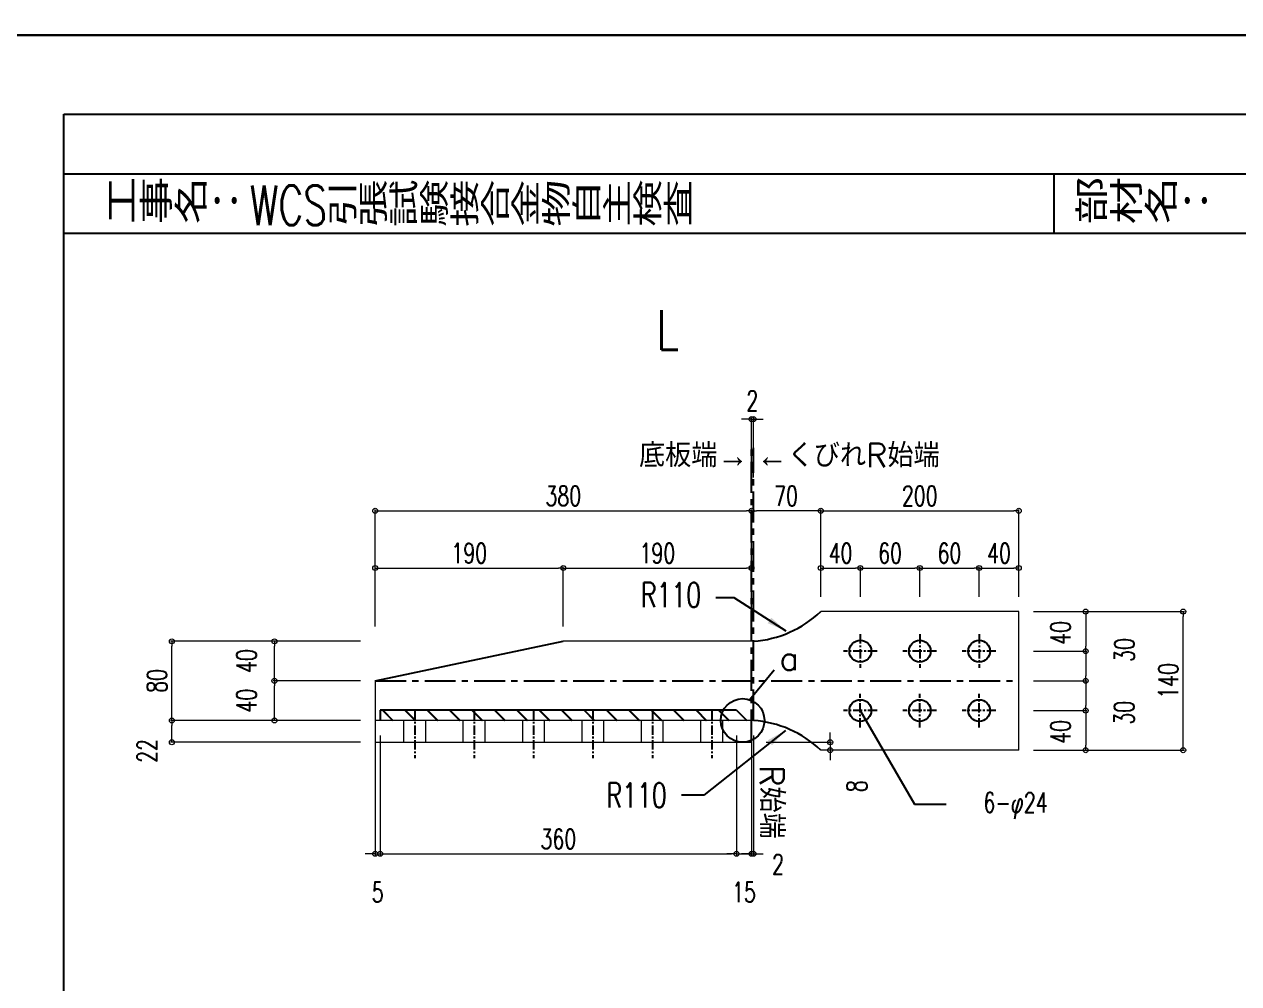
# Model space of a CAD drawing. Header units: millimetres. Extents: x -11384 to 29624, y 0 to 17788.
# Drawn here: x 3404 to 4631, y 3794 to 4763 of the extents above; entities that cross this region are included whole.
import ezdxf
from ezdxf.enums import TextEntityAlignment as Align

# ---------------------------------------------------------------- set-up
doc = ezdxf.new("R2010")
doc.units = ezdxf.units.MM
doc.header["$LTSCALE"] = 5
for name, pattern in [('ACAD_ISO03W100', [30, 12, -18]), ('CENTER1', [10, 6.25, -1.25, 1.25, -1.25]), ('JIS_08_50', [53, 50, -1.125, 0.75, -1.125])]:
    doc.linetypes.add(name, pattern=pattern)
doc.layers.get('0').update_dxf_attribs({"color": 255})
doc.layers.get('DEFPOINTS').update_dxf_attribs({"color": 255})
for name, color, linetype in [('CENTER', 2, 'JIS_08_50'), ('LAYER6', 7, 'Continuous'), ('寸法', 4, 'Continuous'), ('溶接', 241, 'Continuous'), ('補助線', 7, 'ACAD_ISO03W100'), ('金物', 142, 'Continuous')]:
    doc.layers.add(name, color=color, linetype=linetype)
doc.styles.add('KANJI', font='simplex.shx', dxfattribs={"width": 0.7, "bigfont": 'extfont2.shx'})
doc.styles.get("Standard").update_dxf_attribs({"font": 'simplex.shx', "width": 0.7, "height": 2.5, "bigfont": '@extfont2.shx'})
doc.styles.add('SUNPOU', font='simplex.shx', dxfattribs={"width": 0.7, "bigfont": 'extfont2.shx'})
doc.dimstyles.new('コピー(2) - Standard', dxfattribs={"dimtxt": 25, "dimasz": 20, "dimexe": 0.18, "dimexo": 0.0625, "dimgap": 15, "dimtad": 1, "dimdec": 0, "dimzin": 0, "dimdsep": 46, "dimtxsty": 'Standard', "dimblk": 'DOTSMALL', "dimcen": 0.09, "dimadec": 0, "dimazin": 0, "dimtfac": 1, "dimtdec": 0, "dimtofl": 0, "dimtmove": 0, "dimatfit": 3, "dimfxl": 0, "dimtolj": 1, "dimtzin": 0, "dimarcsym": 0})
doc.dimstyles.new('一般寸法-小さめ', dxfattribs={"dimscale": 10, "dimtxt": 2, "dimasz": 0.5, "dimexe": 0.125, "dimexo": 1.5, "dimgap": 0.5, "dimtad": 1, "dimtxsty": 'KANJI', "dimblk": 'ORIGIN', "dimcen": 0, "dimclrd": 256, "dimclre": 256, "dimclrt": 256, "dimadec": 0, "dimazin": 0, "dimtfac": 1, "dimtmove": 2, "dimatfit": 2, "dimfxl": 0, "dimtolj": 2, "dimlwd": 5, "dimlwe": 5, "dimarcsym": 0})

# ---------------------------------------------------------------- blocks, each defined once
blk = doc.blocks.new('_Origin')
at = {"color": 0, "linetype": 'ByBlock', "lineweight": -2}
blk.add_line((0, 0), (-1, 0), dxfattribs=at)
blk.add_circle((0, 0), 0.5, dxfattribs=at)
blk = doc.blocks.new('*D704')
at = {"layer": 'DEFPOINTS', "color": 0, "transparency": 16777216}
for p in [(4408.4, 4169.7), (4408.4, 4129.7), (4476, 4129.7)]:
    blk.add_point(p, dxfattribs=at)
at = {"layer": '寸法', "lineweight": 5, "transparency": 16777216}
for p, q in [((4423.4, 4169.7), (4477.3, 4169.7)), ((4476, 4164.7), (4476, 4134.7)), ((4423.4, 4129.7), (4477.3, 4129.7))]:
    blk.add_line(p, q, dxfattribs=at)
at = {"layer": '寸法', "lineweight": 5, "transparency": 16777216, "xscale": 5, "yscale": 5, "zscale": 5}
for p, rotation in [((4476, 4169.7), 90), ((4476, 4129.7), 270)]:
    blk.add_blockref('_Origin', p, dxfattribs=dict(at, rotation=rotation))
at = {"layer": '寸法', "transparency": 16777216, "insert": (4450.6, 4148.2), "char_height": 20, "attachment_point": 5, "rotation": 90, "style": 'KANJI'}
blk.add_mtext('\\A2;40', dxfattribs=at)
blk = doc.blocks.new('_DotSmall')
at = {"color": 0, "linetype": 'ByBlock', "const_width": 0.5}
blk.add_lwpolyline([(-0.0625, 0, 1), (0.0625, 0, 1)], format="xyb", close=True, dxfattribs=at)
blk = doc.blocks.new('*D705')
at = {"layer": 'DEFPOINTS', "color": 0, "transparency": 16777216}
for p in [(4408.4, 4169.7), (4574.5, 4169.7), (4408.4, 4029.7)]:
    blk.add_point(p, dxfattribs=at)
at = {"layer": '寸法', "lineweight": 5, "transparency": 16777216}
for p, q in [((4423.4, 4169.7), (4575.8, 4169.7)), ((4574.5, 4034.7), (4574.5, 4164.7)), ((4423.4, 4029.7), (4575.8, 4029.7))]:
    blk.add_line(p, q, dxfattribs=at)
at = {"layer": '寸法', "lineweight": 5, "transparency": 16777216, "xscale": 5, "yscale": 5, "zscale": 5}
for p, rotation in [((4574.5, 4169.7), 90), ((4574.5, 4029.7), 270)]:
    blk.add_blockref('_Origin', p, dxfattribs=dict(at, rotation=rotation))
at = {"layer": '寸法', "transparency": 16777216, "insert": (4559.5, 4099.7), "char_height": 20, "attachment_point": 5, "rotation": 90, "style": 'KANJI'}
blk.add_mtext('\\A2;140', dxfattribs=at)
blk = doc.blocks.new('*D706')
at = {"layer": 'DEFPOINTS', "color": 0, "transparency": 16777216}
for p in [(3553, 4139.7), (3758.4, 4139.7), (3758.4, 4059.7)]:
    blk.add_point(p, dxfattribs=at)
at = {"layer": '寸法', "lineweight": 5, "transparency": 16777216}
for p, q in [((3743.4, 4139.7), (3551.7, 4139.7)), ((3553, 4064.7), (3553, 4134.7)), ((3743.4, 4059.7), (3551.7, 4059.7))]:
    blk.add_line(p, q, dxfattribs=at)
at = {"layer": '寸法', "lineweight": 5, "transparency": 16777216, "xscale": 5, "yscale": 5, "zscale": 5}
for p, rotation in [((3553, 4139.7), 90), ((3553, 4059.7), 270)]:
    blk.add_blockref('_Origin', p, dxfattribs=dict(at, rotation=rotation))
at = {"layer": '寸法', "transparency": 16777216, "insert": (3538, 4099.7), "char_height": 20, "attachment_point": 5, "rotation": 90, "style": 'KANJI'}
blk.add_mtext('\\A2;80', dxfattribs=at)
blk = doc.blocks.new('*D720')
at = {"layer": 'DEFPOINTS', "color": 0, "transparency": 16777216}
for p in [(3553, 4059.7), (3758.4, 4059.7), (3758.4, 4037.7)]:
    blk.add_point(p, dxfattribs=at)
at = {"layer": '寸法', "lineweight": 5, "transparency": 16777216}
for p, q in [((3743.4, 4059.7), (3551.7, 4059.7)), ((3553, 4042.7), (3553, 4054.7)), ((3743.4, 4037.7), (3551.7, 4037.7))]:
    blk.add_line(p, q, dxfattribs=at)
at = {"layer": '寸法', "lineweight": 5, "transparency": 16777216, "xscale": 5, "yscale": 5, "zscale": 5}
for p, rotation in [((3553, 4059.7), 90), ((3553, 4037.7), 270)]:
    blk.add_blockref('_Origin', p, dxfattribs=dict(at, rotation=rotation))
at = {"layer": '寸法', "transparency": 16777216, "insert": (3528, 4029), "char_height": 20, "attachment_point": 5, "rotation": 90, "style": 'KANJI'}
blk.add_mtext('\\A2;22', dxfattribs=at)
blk = doc.blocks.new('*D707')
at = {"layer": 'DEFPOINTS', "color": 0, "transparency": 16777216}
for p in [(4138.4, 4271.5), (3758.4, 4139.7), (4138.4, 4139.7)]:
    blk.add_point(p, dxfattribs=at)
at = {"layer": '寸法', "lineweight": 5, "transparency": 16777216}
for p, q in [((3758.4, 4154.7), (3758.4, 4272.8)), ((3763.4, 4271.5), (4133.4, 4271.5)), ((4138.4, 4154.7), (4138.4, 4272.8))]:
    blk.add_line(p, q, dxfattribs=at)
at = {"layer": '寸法', "lineweight": 5, "transparency": 16777216, "xscale": 5, "yscale": 5, "zscale": 5, "rotation": 180}
blk.add_blockref('_Origin', (3758.4, 4271.5), dxfattribs=at)
at = {"layer": '寸法', "lineweight": 5, "transparency": 16777216, "xscale": 5, "yscale": 5, "zscale": 5}
blk.add_blockref('_Origin', (4138.4, 4271.5), dxfattribs=at)
at = {"layer": '寸法', "transparency": 16777216, "insert": (3948.4, 4286.5), "char_height": 20, "attachment_point": 5, "style": 'KANJI'}
blk.add_mtext('\\A2;380', dxfattribs=at)
blk = doc.blocks.new('*D708')
at = {"layer": 'DEFPOINTS', "color": 0, "transparency": 16777216}
for p in [(4138.4, 4271.5), (4208.4, 4169.7), (4138.4, 4139.7)]:
    blk.add_point(p, dxfattribs=at)
at = {"layer": '寸法', "lineweight": 5, "transparency": 16777216}
for p, q in [((4138.4, 4154.7), (4138.4, 4272.8)), ((4203.4, 4271.5), (4143.4, 4271.5)), ((4208.4, 4184.7), (4208.4, 4272.8))]:
    blk.add_line(p, q, dxfattribs=at)
at = {"layer": '寸法', "lineweight": 5, "transparency": 16777216, "xscale": 5, "yscale": 5, "zscale": 5, "rotation": 180}
blk.add_blockref('_Origin', (4138.4, 4271.5), dxfattribs=at)
at = {"layer": '寸法', "lineweight": 5, "transparency": 16777216, "xscale": 5, "yscale": 5, "zscale": 5}
blk.add_blockref('_Origin', (4208.4, 4271.5), dxfattribs=at)
at = {"layer": '寸法', "transparency": 16777216, "insert": (4173.4, 4286.5), "char_height": 20, "attachment_point": 5, "style": 'KANJI'}
blk.add_mtext('\\A2;70', dxfattribs=at)
blk = doc.blocks.new('*D721')
at = {"layer": 'DEFPOINTS', "color": 0, "transparency": 16777216}
for p in [(4408.4, 4271.5), (4208.4, 4169.7), (4408.4, 4169.7)]:
    blk.add_point(p, dxfattribs=at)
at = {"layer": '寸法', "lineweight": 5, "transparency": 16777216}
for p, q in [((4208.4, 4184.7), (4208.4, 4272.8)), ((4213.4, 4271.5), (4403.4, 4271.5)), ((4408.4, 4184.7), (4408.4, 4272.8))]:
    blk.add_line(p, q, dxfattribs=at)
at = {"layer": '寸法', "lineweight": 5, "transparency": 16777216, "xscale": 5, "yscale": 5, "zscale": 5, "rotation": 180}
blk.add_blockref('_Origin', (4208.4, 4271.5), dxfattribs=at)
at = {"layer": '寸法', "lineweight": 5, "transparency": 16777216, "xscale": 5, "yscale": 5, "zscale": 5}
blk.add_blockref('_Origin', (4408.4, 4271.5), dxfattribs=at)
at = {"layer": '寸法', "transparency": 16777216, "insert": (4308.4, 4286.5), "char_height": 20, "attachment_point": 5, "style": 'KANJI'}
blk.add_mtext('\\A2;200', dxfattribs=at)
blk = doc.blocks.new('*D709')
at = {"layer": 'DEFPOINTS', "color": 0, "transparency": 16777216}
for p in [(4408.4, 4069.7), (4408.4, 4029.7), (4476, 4029.7)]:
    blk.add_point(p, dxfattribs=at)
at = {"layer": '寸法', "lineweight": 5, "transparency": 16777216}
for p, q in [((4423.4, 4069.7), (4477.3, 4069.7)), ((4476, 4064.7), (4476, 4034.7)), ((4423.4, 4029.7), (4477.3, 4029.7))]:
    blk.add_line(p, q, dxfattribs=at)
at = {"layer": '寸法', "lineweight": 5, "transparency": 16777216, "xscale": 5, "yscale": 5, "zscale": 5}
for p, rotation in [((4476, 4069.7), 90), ((4476, 4029.7), 270)]:
    blk.add_blockref('_Origin', p, dxfattribs=dict(at, rotation=rotation))
at = {"layer": '寸法', "transparency": 16777216, "insert": (4450.6, 4048.2), "char_height": 20, "attachment_point": 5, "rotation": 90, "style": 'KANJI'}
blk.add_mtext('\\A2;40', dxfattribs=at)
blk = doc.blocks.new('*D710')
at = {"layer": 'DEFPOINTS', "color": 0, "transparency": 16777216}
for p in [(3656.6, 4099.7), (3758.4, 4099.7), (3758.4, 4059.7)]:
    blk.add_point(p, dxfattribs=at)
at = {"layer": '寸法', "lineweight": 5, "transparency": 16777216}
for p, q in [((3743.4, 4099.7), (3655.3, 4099.7)), ((3656.6, 4064.7), (3656.6, 4094.7)), ((3743.4, 4059.7), (3655.3, 4059.7))]:
    blk.add_line(p, q, dxfattribs=at)
at = {"layer": '寸法', "lineweight": 5, "transparency": 16777216, "xscale": 5, "yscale": 5, "zscale": 5}
for p, rotation in [((3656.6, 4099.7), 90), ((3656.6, 4059.7), 270)]:
    blk.add_blockref('_Origin', p, dxfattribs=dict(at, rotation=rotation))
at = {"layer": '寸法', "transparency": 16777216, "insert": (3628.4, 4079.7), "char_height": 20, "attachment_point": 5, "rotation": 90, "style": 'KANJI'}
blk.add_mtext('\\A2;40', dxfattribs=at)
blk = doc.blocks.new('*D711')
at = {"layer": 'DEFPOINTS', "color": 0, "transparency": 16777216}
for p in [(3656.6, 4139.7), (3758.4, 4139.7), (3758.4, 4099.7)]:
    blk.add_point(p, dxfattribs=at)
at = {"layer": '寸法', "lineweight": 5, "transparency": 16777216}
for p, q in [((3743.4, 4139.7), (3655.3, 4139.7)), ((3656.6, 4104.7), (3656.6, 4134.7)), ((3743.4, 4099.7), (3655.3, 4099.7))]:
    blk.add_line(p, q, dxfattribs=at)
at = {"layer": '寸法', "lineweight": 5, "transparency": 16777216, "xscale": 5, "yscale": 5, "zscale": 5}
for p, rotation in [((3656.6, 4139.7), 90), ((3656.6, 4099.7), 270)]:
    blk.add_blockref('_Origin', p, dxfattribs=dict(at, rotation=rotation))
at = {"layer": '寸法', "transparency": 16777216, "insert": (3628.4, 4119.7), "char_height": 20, "attachment_point": 5, "rotation": 90, "style": 'KANJI'}
blk.add_mtext('\\A2;40', dxfattribs=at)
blk = doc.blocks.new('*D722')
at = {"layer": 'DEFPOINTS', "color": 0, "transparency": 16777216}
for p in [(4138.4, 4037.7), (4208.4, 4029.7), (4218, 4029.7)]:
    blk.add_point(p, dxfattribs=at)
at = {"layer": '寸法', "lineweight": 5, "transparency": 16777216}
for p, q in [((4218, 4042.7), (4218, 4047.7)), ((4153.4, 4037.7), (4219.3, 4037.7)), ((4218, 4037.7), (4218, 4029.7)), ((4218, 4024.7), (4218, 4019.7)), ((4223.4, 4029.7), (4219.3, 4029.7))]:
    blk.add_line(p, q, dxfattribs=at)
at = {"layer": '寸法', "lineweight": 5, "transparency": 16777216, "xscale": 5, "yscale": 5, "zscale": 5}
for p, rotation in [((4218, 4037.7), 270), ((4218, 4029.7), 90)]:
    blk.add_blockref('_Origin', p, dxfattribs=dict(at, rotation=rotation))
at = {"layer": '寸法', "transparency": 16777216, "insert": (4244.8, 3993.3), "char_height": 20, "attachment_point": 5, "rotation": 90, "style": 'KANJI'}
blk.add_mtext('\\A2;8', dxfattribs=at)
blk = doc.blocks.new('*D712')
at = {"layer": 'DEFPOINTS', "color": 0, "transparency": 16777216}
for p in [(4138.4, 4213.7), (3948.4, 4139.7), (4138.4, 4139.7)]:
    blk.add_point(p, dxfattribs=at)
at = {"layer": '寸法', "lineweight": 5, "transparency": 16777216}
for p, q in [((3948.4, 4154.7), (3948.4, 4215)), ((3953.4, 4213.7), (4133.4, 4213.7)), ((4138.4, 4154.7), (4138.4, 4215))]:
    blk.add_line(p, q, dxfattribs=at)
at = {"layer": '寸法', "lineweight": 5, "transparency": 16777216, "xscale": 5, "yscale": 5, "zscale": 5, "rotation": 180}
blk.add_blockref('_Origin', (3948.4, 4213.7), dxfattribs=at)
at = {"layer": '寸法', "lineweight": 5, "transparency": 16777216, "xscale": 5, "yscale": 5, "zscale": 5}
blk.add_blockref('_Origin', (4138.4, 4213.7), dxfattribs=at)
at = {"layer": '寸法', "transparency": 16777216, "insert": (4043.4, 4228.7), "char_height": 20, "attachment_point": 5, "style": 'KANJI'}
blk.add_mtext('\\A2;190', dxfattribs=at)
blk = doc.blocks.new('*D713')
at = {"layer": 'DEFPOINTS', "color": 0, "transparency": 16777216}
for p in [(3948.4, 4213.7), (3758.4, 4139.7), (3948.4, 4139.7)]:
    blk.add_point(p, dxfattribs=at)
at = {"layer": '寸法', "lineweight": 5, "transparency": 16777216}
for p, q in [((3758.4, 4154.7), (3758.4, 4215)), ((3763.4, 4213.7), (3943.4, 4213.7)), ((3948.4, 4154.7), (3948.4, 4215))]:
    blk.add_line(p, q, dxfattribs=at)
at = {"layer": '寸法', "lineweight": 5, "transparency": 16777216, "xscale": 5, "yscale": 5, "zscale": 5, "rotation": 180}
blk.add_blockref('_Origin', (3758.4, 4213.7), dxfattribs=at)
at = {"layer": '寸法', "lineweight": 5, "transparency": 16777216, "xscale": 5, "yscale": 5, "zscale": 5}
blk.add_blockref('_Origin', (3948.4, 4213.7), dxfattribs=at)
at = {"layer": '寸法', "transparency": 16777216, "insert": (3853.4, 4228.7), "char_height": 20, "attachment_point": 5, "style": 'KANJI'}
blk.add_mtext('\\A2;190', dxfattribs=at)
blk = doc.blocks.new('*D714')
at = {"layer": 'DEFPOINTS', "color": 0, "transparency": 16777216}
for p in [(4248.4, 4213.7), (4208.4, 4169.7), (4248.4, 4169.7)]:
    blk.add_point(p, dxfattribs=at)
at = {"layer": '寸法', "lineweight": 5, "transparency": 16777216}
for p, q in [((4208.4, 4184.7), (4208.4, 4215)), ((4213.4, 4213.7), (4243.4, 4213.7)), ((4248.4, 4184.7), (4248.4, 4215))]:
    blk.add_line(p, q, dxfattribs=at)
at = {"layer": '寸法', "lineweight": 5, "transparency": 16777216, "xscale": 5, "yscale": 5, "zscale": 5, "rotation": 180}
blk.add_blockref('_Origin', (4208.4, 4213.7), dxfattribs=at)
at = {"layer": '寸法', "lineweight": 5, "transparency": 16777216, "xscale": 5, "yscale": 5, "zscale": 5}
blk.add_blockref('_Origin', (4248.4, 4213.7), dxfattribs=at)
at = {"layer": '寸法', "transparency": 16777216, "insert": (4228.4, 4228.7), "char_height": 20, "attachment_point": 5, "style": 'KANJI'}
blk.add_mtext('\\A2;40', dxfattribs=at)
blk = doc.blocks.new('*D715')
at = {"layer": 'DEFPOINTS', "color": 0, "transparency": 16777216}
for p in [(4368.4, 4213.7), (4308.4, 4169.7), (4368.4, 4169.7)]:
    blk.add_point(p, dxfattribs=at)
at = {"layer": '寸法', "lineweight": 5, "transparency": 16777216}
for p, q in [((4308.4, 4184.7), (4308.4, 4215)), ((4313.4, 4213.7), (4363.4, 4213.7)), ((4368.4, 4184.7), (4368.4, 4215))]:
    blk.add_line(p, q, dxfattribs=at)
at = {"layer": '寸法', "lineweight": 5, "transparency": 16777216, "xscale": 5, "yscale": 5, "zscale": 5, "rotation": 180}
blk.add_blockref('_Origin', (4308.4, 4213.7), dxfattribs=at)
at = {"layer": '寸法', "lineweight": 5, "transparency": 16777216, "xscale": 5, "yscale": 5, "zscale": 5}
blk.add_blockref('_Origin', (4368.4, 4213.7), dxfattribs=at)
at = {"layer": '寸法', "transparency": 16777216, "insert": (4338.4, 4228.7), "char_height": 20, "attachment_point": 5, "style": 'KANJI'}
blk.add_mtext('\\A2;60', dxfattribs=at)
blk = doc.blocks.new('*D716')
at = {"layer": 'DEFPOINTS', "color": 0, "transparency": 16777216}
for p in [(4308.4, 4213.7), (4248.4, 4169.7), (4308.4, 4169.7)]:
    blk.add_point(p, dxfattribs=at)
at = {"layer": '寸法', "lineweight": 5, "transparency": 16777216}
for p, q in [((4248.4, 4184.7), (4248.4, 4215)), ((4253.4, 4213.7), (4303.4, 4213.7)), ((4308.4, 4184.7), (4308.4, 4215))]:
    blk.add_line(p, q, dxfattribs=at)
at = {"layer": '寸法', "lineweight": 5, "transparency": 16777216, "xscale": 5, "yscale": 5, "zscale": 5, "rotation": 180}
blk.add_blockref('_Origin', (4248.4, 4213.7), dxfattribs=at)
at = {"layer": '寸法', "lineweight": 5, "transparency": 16777216, "xscale": 5, "yscale": 5, "zscale": 5}
blk.add_blockref('_Origin', (4308.4, 4213.7), dxfattribs=at)
at = {"layer": '寸法', "transparency": 16777216, "insert": (4278.4, 4228.7), "char_height": 20, "attachment_point": 5, "style": 'KANJI'}
blk.add_mtext('\\A2;60', dxfattribs=at)
blk = doc.blocks.new('*D717')
at = {"layer": 'DEFPOINTS', "color": 0, "transparency": 16777216}
for p in [(4408.4, 4213.7), (4368.4, 4169.7), (4408.4, 4169.7)]:
    blk.add_point(p, dxfattribs=at)
at = {"layer": '寸法', "lineweight": 5, "transparency": 16777216}
for p, q in [((4368.4, 4184.7), (4368.4, 4215)), ((4373.4, 4213.7), (4403.4, 4213.7)), ((4408.4, 4184.7), (4408.4, 4215))]:
    blk.add_line(p, q, dxfattribs=at)
at = {"layer": '寸法', "lineweight": 5, "transparency": 16777216, "xscale": 5, "yscale": 5, "zscale": 5, "rotation": 180}
blk.add_blockref('_Origin', (4368.4, 4213.7), dxfattribs=at)
at = {"layer": '寸法', "lineweight": 5, "transparency": 16777216, "xscale": 5, "yscale": 5, "zscale": 5}
blk.add_blockref('_Origin', (4408.4, 4213.7), dxfattribs=at)
at = {"layer": '寸法', "transparency": 16777216, "insert": (4388.4, 4228.7), "char_height": 20, "attachment_point": 5, "style": 'KANJI'}
blk.add_mtext('\\A2;40', dxfattribs=at)
blk = doc.blocks.new('*D718')
at = {"layer": 'DEFPOINTS', "color": 0, "transparency": 16777216}
for p in [(4408.4, 4129.7), (4408.4, 4099.7), (4476, 4099.7)]:
    blk.add_point(p, dxfattribs=at)
at = {"layer": '寸法', "lineweight": 5, "transparency": 16777216}
for p, q in [((4423.4, 4129.7), (4477.3, 4129.7)), ((4476, 4124.7), (4476, 4104.7)), ((4423.4, 4099.7), (4477.3, 4099.7))]:
    blk.add_line(p, q, dxfattribs=at)
at = {"layer": '寸法', "lineweight": 5, "transparency": 16777216, "xscale": 5, "yscale": 5, "zscale": 5}
for p, rotation in [((4476, 4129.7), 90), ((4476, 4099.7), 270)]:
    blk.add_blockref('_Origin', p, dxfattribs=dict(at, rotation=rotation))
at = {"layer": '寸法', "transparency": 16777216, "insert": (4515.1, 4130.9), "char_height": 20, "attachment_point": 5, "rotation": 90, "style": 'KANJI'}
blk.add_mtext('\\A2;30', dxfattribs=at)
blk = doc.blocks.new('*D719')
at = {"layer": 'DEFPOINTS', "color": 0, "transparency": 16777216}
for p in [(4408.4, 4099.7), (4408.4, 4069.7), (4476, 4069.7)]:
    blk.add_point(p, dxfattribs=at)
at = {"layer": '寸法', "lineweight": 5, "transparency": 16777216}
for p, q in [((4423.4, 4099.7), (4477.3, 4099.7)), ((4476, 4094.7), (4476, 4074.7)), ((4423.4, 4069.7), (4477.3, 4069.7))]:
    blk.add_line(p, q, dxfattribs=at)
at = {"layer": '寸法', "lineweight": 5, "transparency": 16777216, "xscale": 5, "yscale": 5, "zscale": 5}
for p, rotation in [((4476, 4099.7), 90), ((4476, 4069.7), 270)]:
    blk.add_blockref('_Origin', p, dxfattribs=dict(at, rotation=rotation))
at = {"layer": '寸法', "transparency": 16777216, "insert": (4514.8, 4067.5), "char_height": 20, "attachment_point": 5, "rotation": 90, "style": 'KANJI'}
blk.add_mtext('\\A2;30', dxfattribs=at)
blk = doc.blocks.new('*D762')
at = {"layer": 'DEFPOINTS', "color": 0, "linetype": 'Continuous', "transparency": 16777216}
for p in [(3758.4, 4059.7), (3763.4, 4040.7), (3763.4, 3925)]:
    blk.add_point(p, dxfattribs=at)
at = {"layer": '寸法', "linetype": 'Continuous', "lineweight": 5, "transparency": 16777216}
for p, q in [((3758.4, 4044.7), (3758.4, 3923.8)), ((3763.4, 4025.7), (3763.4, 3923.8)), ((3753.4, 3925), (3748.4, 3925)), ((3758.4, 3925), (3763.4, 3925)), ((3768.4, 3925), (3773.4, 3925))]:
    blk.add_line(p, q, dxfattribs=at)
at = {"layer": '寸法', "linetype": 'Continuous', "lineweight": 5, "transparency": 16777216, "xscale": 5, "yscale": 5, "zscale": 5}
blk.add_blockref('_Origin', (3758.4, 3925), dxfattribs=at)
at = {"layer": '寸法', "linetype": 'Continuous', "lineweight": 5, "transparency": 16777216, "xscale": 5, "yscale": 5, "zscale": 5, "rotation": 180}
blk.add_blockref('_Origin', (3763.4, 3925), dxfattribs=at)
at = {"layer": '寸法', "linetype": 'Continuous', "transparency": 16777216, "insert": (3760.9, 3886.3), "char_height": 20, "attachment_point": 5, "style": 'KANJI'}
blk.add_mtext('\\A2;5', dxfattribs=at)
blk = doc.blocks.new('*D760')
at = {"layer": 'DEFPOINTS', "color": 0, "linetype": 'Continuous', "transparency": 16777216}
for p in [(3763.4, 4059.7), (4123.4, 4059.7), (4123.4, 3925)]:
    blk.add_point(p, dxfattribs=at)
at = {"layer": '寸法', "linetype": 'Continuous', "lineweight": 5, "transparency": 16777216}
for p, q in [((3763.4, 4044.7), (3763.4, 3923.8)), ((4123.4, 4044.7), (4123.4, 3923.8)), ((3768.4, 3925), (4118.4, 3925))]:
    blk.add_line(p, q, dxfattribs=at)
at = {"layer": '寸法', "linetype": 'Continuous', "lineweight": 5, "transparency": 16777216, "xscale": 5, "yscale": 5, "zscale": 5, "rotation": 180}
blk.add_blockref('_Origin', (3763.4, 3925), dxfattribs=at)
at = {"layer": '寸法', "linetype": 'Continuous', "lineweight": 5, "transparency": 16777216, "xscale": 5, "yscale": 5, "zscale": 5}
blk.add_blockref('_Origin', (4123.4, 3925), dxfattribs=at)
at = {"layer": '寸法', "linetype": 'Continuous', "transparency": 16777216, "insert": (3943.4, 3940), "char_height": 20, "attachment_point": 5, "style": 'KANJI'}
blk.add_mtext('\\A2;360', dxfattribs=at)
blk = doc.blocks.new('*D763')
at = {"layer": 'DEFPOINTS', "color": 0, "linetype": 'Continuous', "transparency": 16777216}
for p in [(4123.4, 4059.7), (4138.4, 4059.7), (4138.4, 3925)]:
    blk.add_point(p, dxfattribs=at)
at = {"layer": '寸法', "linetype": 'Continuous', "lineweight": 5, "transparency": 16777216}
for p, q in [((4123.4, 4044.7), (4123.4, 3923.8)), ((4138.4, 4044.7), (4138.4, 3923.8)), ((4118.4, 3925), (4113.4, 3925)), ((4123.4, 3925), (4138.4, 3925)), ((4143.4, 3925), (4148.4, 3925))]:
    blk.add_line(p, q, dxfattribs=at)
at = {"layer": '寸法', "linetype": 'Continuous', "lineweight": 5, "transparency": 16777216, "xscale": 5, "yscale": 5, "zscale": 5}
blk.add_blockref('_Origin', (4123.4, 3925), dxfattribs=at)
at = {"layer": '寸法', "linetype": 'Continuous', "lineweight": 5, "transparency": 16777216, "xscale": 5, "yscale": 5, "zscale": 5, "rotation": 180}
blk.add_blockref('_Origin', (4138.4, 3925), dxfattribs=at)
at = {"layer": '寸法', "linetype": 'Continuous', "transparency": 16777216, "insert": (4130.9, 3886.3), "char_height": 20, "attachment_point": 5, "style": 'KANJI'}
blk.add_mtext('\\A2;15', dxfattribs=at)
blk = doc.blocks.new('*D761')
at = {"layer": 'DEFPOINTS', "color": 0, "linetype": 'Continuous', "transparency": 16777216}
for p in [(4138.4, 4059.7), (4140.4, 4059.7), (4140.4, 3925)]:
    blk.add_point(p, dxfattribs=at)
at = {"layer": '寸法', "linetype": 'Continuous', "lineweight": 5, "transparency": 16777216}
for p, q in [((4138.4, 4044.7), (4138.4, 3923.8)), ((4140.4, 4044.7), (4140.4, 3923.8)), ((4133.4, 3925), (4128.4, 3925)), ((4138.4, 3925), (4140.4, 3925)), ((4145.4, 3925), (4150.4, 3925))]:
    blk.add_line(p, q, dxfattribs=at)
at = {"layer": '寸法', "linetype": 'Continuous', "lineweight": 5, "transparency": 16777216, "xscale": 5, "yscale": 5, "zscale": 5}
blk.add_blockref('_Origin', (4138.4, 3925), dxfattribs=at)
at = {"layer": '寸法', "linetype": 'Continuous', "lineweight": 5, "transparency": 16777216, "xscale": 5, "yscale": 5, "zscale": 5, "rotation": 180}
blk.add_blockref('_Origin', (4140.4, 3925), dxfattribs=at)
at = {"layer": '寸法', "linetype": 'Continuous', "transparency": 16777216, "insert": (4165.3, 3914.5), "char_height": 20, "attachment_point": 5, "style": 'KANJI'}
blk.add_mtext('\\A2;2', dxfattribs=at)
blk = doc.blocks.new('*D949')
at = {"layer": 'DEFPOINTS', "color": 0, "transparency": 16777216}
for p in [(4140.4, 4364.1), (4138.4, 4290.1), (4140.4, 4290.1)]:
    blk.add_point(p, dxfattribs=at)
at = {"layer": '寸法', "lineweight": 5, "transparency": 16777216}
for p, q in [((4133.4, 4364.1), (4128.4, 4364.1)), ((4138.4, 4305.1), (4138.4, 4365.4)), ((4138.4, 4364.1), (4140.4, 4364.1)), ((4140.4, 4305.1), (4140.4, 4365.4)), ((4145.4, 4364.1), (4150.4, 4364.1))]:
    blk.add_line(p, q, dxfattribs=at)
at = {"layer": '寸法', "lineweight": 5, "transparency": 16777216, "xscale": 5, "yscale": 5, "zscale": 5}
blk.add_blockref('_Origin', (4138.4, 4364.1), dxfattribs=at)
at = {"layer": '寸法', "lineweight": 5, "transparency": 16777216, "xscale": 5, "yscale": 5, "zscale": 5, "rotation": 180}
blk.add_blockref('_Origin', (4140.4, 4364.1), dxfattribs=at)
at = {"layer": '寸法', "transparency": 16777216, "insert": (4139.3, 4382.6), "char_height": 20, "attachment_point": 5, "style": 'KANJI'}
blk.add_mtext('\\A2;2', dxfattribs=at)

msp = doc.modelspace()

# ---------------------------------------------------------------- hatches: boundary and pattern name
at = {"layer": '溶接', "ltscale": 6}
h = msp.add_hatch(dxfattribs=at)
h.set_pattern_fill('JIS_LC_20', color=256, scale=0.8, angle=90)
h.set_pattern_definition([(135, (1854.385, 980.727), (-11.31371, -11.31371), []), (135, (1854.385, 981.047), (-11.31371, -11.31371), [])])
h.paths.add_polyline_path([(3942.385, 4059.727), (3763.385, 4059.727), (3763.385, 4070.127), (3942.385, 4070.127)])
h.paths.add_polyline_path([(4124.385, 4059.727), (3942.385, 4059.727), (3942.385, 4070.127), (4124.385, 4070.127)])
h.paths.add_polyline_path([(4124.385, 4059.727), (4124.385, 4065.727)], flags=17)

# ---------------------------------------------------------------- linework, layer by layer
at = {"linetype": 'Continuous', "lineweight": -3}
for p, q in [((3444, 4612), (6648, 4612)), ((4444, 4552), (4444, 4612)), ((3444, 4552), (6648, 4552))]:
    msp.add_line(p, q, dxfattribs=at)
for points in [[(3364, 7128), (6728, 7128), (6728, 4752), (3364, 4752)], [(3364, 4752), (6728, 4752), (6728, 2376), (3364, 2376)], [(3444, 4672), (6648, 4672), (6648, 2456), (3444, 2456)]]:
    msp.add_lwpolyline(points, close=True, dxfattribs=at)
at = {"layer": 'CENTER', "linetype": 'CENTER1'}
msp.add_line((3758.385, 4099.727), (4408.385, 4099.727), dxfattribs=at)
at = {"layer": '寸法', "linetype": 'CENTER1'}
for p, q in [((4138.385, 4039.564), (4138.385, 4335.216)), ((4140.385, 4059.727), (4140.385, 4335.216))]:
    msp.add_line(p, q, dxfattribs=at)
at = {"layer": '寸法', "linetype": 'CENTER1', "ltscale": 0.3}
for p, q in [((4248.385, 4146.727), (4248.385, 4112.727)), ((4308.385, 4146.727), (4308.385, 4112.727)), ((4368.385, 4146.727), (4368.385, 4112.727)), ((4265.385, 4129.727), (4231.385, 4129.727)), ((4325.385, 4129.727), (4291.385, 4129.727)), ((4385.385, 4129.727), (4351.385, 4129.727)), ((4248.385, 4052.727), (4248.385, 4086.727)), ((4308.385, 4052.727), (4308.385, 4086.727)), ((4368.385, 4052.727), (4368.385, 4086.727)), ((3798.385, 4069.727), (3798.385, 4021.727)), ((3858.385, 4069.727), (3858.385, 4021.727)), ((3918.385, 4069.727), (3918.385, 4021.727)), ((3978.385, 4069.727), (3978.385, 4021.727)), ((4038.385, 4069.727), (4038.385, 4021.727)), ((4038.385, 4069.727), (4038.385, 4021.727)), ((4098.385, 4069.727), (4098.385, 4021.727)), ((4265.385, 4069.727), (4231.385, 4069.727)), ((4325.385, 4069.727), (4291.385, 4069.727)), ((4385.385, 4069.727), (4351.385, 4069.727))]:
    msp.add_line(p, q, dxfattribs=at)
at = {"layer": '寸法', "ltscale": 4}
msp.add_line((4136.491, 4080.624), (4161.527, 4111.011), dxfattribs=at)
at = {"layer": '寸法'}
for p, q in [((4248.385, 4069.727), (4303.028, 3975.081)), ((4303.028, 3975.081), (4335.176, 3975.081))]:
    msp.add_line(p, q, dxfattribs=at)
at = {"layer": '寸法', "linetype": 'Continuous'}
msp.add_circle((4129.485, 4059.727), 22.04, dxfattribs=at)
at = {"layer": '溶接'}
msp.add_line((4123.385, 4070.127), (3763.385, 4070.127), dxfattribs=at)
at = {"layer": '溶接', "linetype": 'Continuous'}
for p, q in [((3763.385, 4070.127), (3763.385, 4059.727)), ((4123.385, 4070.127), (4133.785, 4059.727))]:
    msp.add_line(p, q, dxfattribs=at)
at = {"layer": '補助線', "lineweight": 18}
for p, q in [((3787.385, 4037.727), (3787.385, 4059.727)), ((3809.385, 4037.727), (3809.385, 4059.727)), ((3847.385, 4037.727), (3847.385, 4059.727)), ((3869.385, 4037.727), (3869.385, 4059.727)), ((3907.385, 4037.727), (3907.385, 4059.727)), ((3929.385, 4037.727), (3929.385, 4059.727)), ((3967.385, 4037.727), (3967.385, 4059.727)), ((3989.385, 4037.727), (3989.385, 4059.727)), ((4027.385, 4037.727), (4027.385, 4059.727)), ((4049.385, 4037.727), (4049.385, 4059.727)), ((4087.385, 4037.727), (4087.385, 4059.727)), ((4109.385, 4037.727), (4109.385, 4059.727))]:
    msp.add_line(p, q, dxfattribs=at)
at = {"layer": '金物', "lineweight": 18}
for p, q in [((4408.385, 4169.727), (4208.385, 4169.727)), ((4408.385, 4029.727), (4408.385, 4169.727)), ((4140.385, 4139.727), (3948.385, 4139.727)), ((3758.385, 4099.727), (3758.385, 4059.727)), ((3758.385, 4059.727), (3758.385, 4037.727)), ((4140.385, 4059.727), (3758.385, 4059.727)), ((4138.385, 4037.727), (4138.385, 4059.727)), ((3758.385, 4037.727), (4138.385, 4037.727)), ((4408.385, 4029.727), (4208.385, 4029.727))]:
    msp.add_line(p, q, dxfattribs=at)
at = {"layer": '金物'}
msp.add_line((3758.385, 4099.727), (3948.385, 4139.727), dxfattribs=at)
at = {"layer": '金物', "ltscale": 2.5}
for centre in [(4248.385, 4129.727), (4308.385, 4129.727), (4368.385, 4129.727), (4248.385, 4069.727), (4308.385, 4069.727), (4368.385, 4069.727)]:
    msp.add_circle(centre, 11, dxfattribs=at)
at = {"layer": '金物', "ltscale": 2}
for centre, start, end in [((4132.595, 4249.451), 274.060941, 313.550946), ((4132.595, 3950.003), 46.449054, 85.939059)]:
    msp.add_arc(centre, 110, start, end, dxfattribs=at)

# ---------------------------------------------------------------- texts
at = {"layer": 'LAYER6', "color": 0, "linetype": 'Continuous', "lineweight": -3, "width": 0.8}
for s, p in [('工事名：', (3484.009, 4562.926)), ('部材名：', (4463.834, 4562.926)), ('L', (4042.185, 4434.216))]:
    msp.add_text(s, height=40, dxfattribs=at).set_placement(p)
at = {"layer": 'LAYER6', "color": 0, "linetype": 'Continuous', "lineweight": -3, "insert": (3631.858, 4600.098), "char_height": 40, "width": 924.29947, "attachment_point": 1}
msp.add_mtext('WCS引張試験接合金物自主検査', dxfattribs=at)
at = {"layer": '寸法', "ltscale": 4, "style": 'SUNPOU'}
for s, p in [('底板端→', (4024.814, 4315.56)), ('←くびれR始端', (4143.524, 4315.56))]:
    msp.add_text(s, height=24, dxfattribs=at).set_placement(p)
msp.add_text('a', height=24, dxfattribs=at).set_placement((4186.272, 4122.511), align=Align.MIDDLE_RIGHT)
msp.add_text('R始端', height=24, rotation=270, dxfattribs=at).set_placement((4147.024, 4014.618))
at = {"layer": '寸法', "width": 98.97993}
for s, insert, char_height, attachment_point in [('\\A1;R110', (4087.604, 4174.053), 25, 9), ('R110', (4052.845, 3996.655), 25, 3), ('6-φ24', (4437.563, 3986.805), 20, 3)]:
    msp.add_mtext(s, dxfattribs=dict(at, insert=insert, char_height=char_height, attachment_point=attachment_point))

# ---------------------------------------------------------------- dimensions: what is measured, and where the dimension line sits
at = {"layer": '寸法'}
dim = msp.add_linear_dim(base=(4140.385, 4364.102), p1=(4138.385, 4290.08), p2=(4140.385, 4290.08), dimstyle='一般寸法-小さめ', dxfattribs=at)
dim.commit()
dim.dimension.update_dxf_attribs({"geometry": '*D949', "text_midpoint": (4139.269, 4382.631), "dimtype": 160})
for base, p1, p2, picture, middle in [((4138.385, 4271.522), (3758.385, 4139.727), (4138.385, 4139.727), '*D707', (3948.385, 4286.522)), ((4138.385, 4271.522), (4208.385, 4169.727), (4138.385, 4139.727), '*D708', (4173.385, 4286.522)), ((4408.385, 4271.522), (4208.385, 4169.727), (4408.385, 4169.727), '*D721', (4308.385, 4286.522)), ((3948.385, 4213.749), (3758.385, 4139.727), (3948.385, 4139.727), '*D713', (3853.385, 4228.749)), ((4138.385, 4213.749), (3948.385, 4139.727), (4138.385, 4139.727), '*D712', (4043.385, 4228.749)), ((4248.385, 4213.749), (4208.385, 4169.727), (4248.385, 4169.727), '*D714', (4228.385, 4228.749)), ((4308.385, 4213.749), (4248.385, 4169.727), (4308.385, 4169.727), '*D716', (4278.385, 4228.749)), ((4368.385, 4213.749), (4308.385, 4169.727), (4368.385, 4169.727), '*D715', (4338.385, 4228.749)), ((4408.385, 4213.749), (4368.385, 4169.727), (4408.385, 4169.727), '*D717', (4388.385, 4228.749))]:
    dim = msp.add_linear_dim(base=base, p1=p1, p2=p2, dimstyle='一般寸法-小さめ', dxfattribs=at)
    dim.commit()
    dim.dimension.update_dxf_attribs({"geometry": picture, "text_midpoint": middle})
for base, p1, p2, angle, picture, middle in [((4476.038, 4129.727), (4408.385, 4169.727), (4408.385, 4129.727), 90, '*D704', (4450.633, 4148.227)), ((4476.038, 4099.727), (4408.385, 4129.727), (4408.385, 4099.727), 90, '*D718', (4515.11, 4130.931)), ((3656.577, 4139.727), (3758.385, 4099.727), (3758.385, 4139.727), 270, '*D711', (3628.422, 4119.727)), ((3656.577, 4099.727), (3758.385, 4059.727), (3758.385, 4099.727), 270, '*D710', (3628.422, 4079.727)), ((4476.038, 4069.727), (4408.385, 4099.727), (4408.385, 4069.727), 90, '*D719', (4514.778, 4067.524)), ((4476.038, 4029.727), (4408.385, 4069.727), (4408.385, 4029.727), 90, '*D709', (4450.633, 4048.227)), ((3552.957, 4059.727), (3758.385, 4037.727), (3758.385, 4059.727), 270, '*D720', (3527.957, 4028.971)), ((4218.011, 4029.727), (4138.385, 4037.727), (4208.385, 4029.727), 90, '*D722', (4244.752, 3993.297))]:
    dim = msp.add_linear_dim(base=base, p1=p1, p2=p2, angle=angle, dimstyle='一般寸法-小さめ', dxfattribs=at)
    dim.commit()
    dim.dimension.update_dxf_attribs({"geometry": picture, "text_midpoint": middle, "dimtype": 160})
for base, p1, p2, picture, middle in [((4574.505, 4169.727), (4408.385, 4029.727), (4408.385, 4169.727), '*D705', (4559.505, 4099.727)), ((3552.957, 4139.727), (3758.385, 4059.727), (3758.385, 4139.727), '*D706', (3537.957, 4099.727))]:
    dim = msp.add_linear_dim(base=base, p1=p1, p2=p2, angle=270, dimstyle='一般寸法-小さめ', dxfattribs=at)
    dim.commit()
    dim.dimension.update_dxf_attribs({"geometry": picture, "text_midpoint": middle})
at = {"layer": '寸法', "linetype": 'Continuous'}
for base, p1, p2, picture, middle in [((3763.385, 3925.042), (3758.385, 4059.727), (3763.385, 4040.727), '*D762', (3760.885, 3886.292)), ((4123.385, 3925.042), (3763.385, 4059.727), (4123.385, 4059.727), '*D760', (3943.385, 3940.042)), ((4138.385, 3925.042), (4123.385, 4059.727), (4138.385, 4059.727), '*D763', (4130.885, 3886.292))]:
    dim = msp.add_linear_dim(base=base, p1=p1, p2=p2, dimstyle='一般寸法-小さめ', dxfattribs=at)
    dim.commit()
    dim.dimension.update_dxf_attribs({"geometry": picture, "text_midpoint": middle})
dim = msp.add_linear_dim(base=(4140.385, 3925.042), p1=(4138.385, 4059.727), p2=(4140.385, 4059.727), dimstyle='一般寸法-小さめ', dxfattribs=at)
dim.commit()
dim.dimension.update_dxf_attribs({"geometry": '*D761', "text_midpoint": (4165.306, 3914.517), "dimtype": 160})

# ---------------------------------------------------------------- leaders
at = {"layer": '寸法', "annotation_type": 0, "has_hookline": 1, "hookline_direction": 1, "text_width": 55.833}
for points in [[(4173.544, 4149.99), (4120.878, 4183.579), (4102.604, 4183.579)], [(4172.721, 4049.664), (4090.238, 3984.155), (4067.845, 3984.155)]]:
    msp.add_leader(points, dimstyle='コピー(2) - Standard', override={"dimgap": 15, "dimtad": 0}, dxfattribs=at)

doc.saveas('drawing.dxf')
